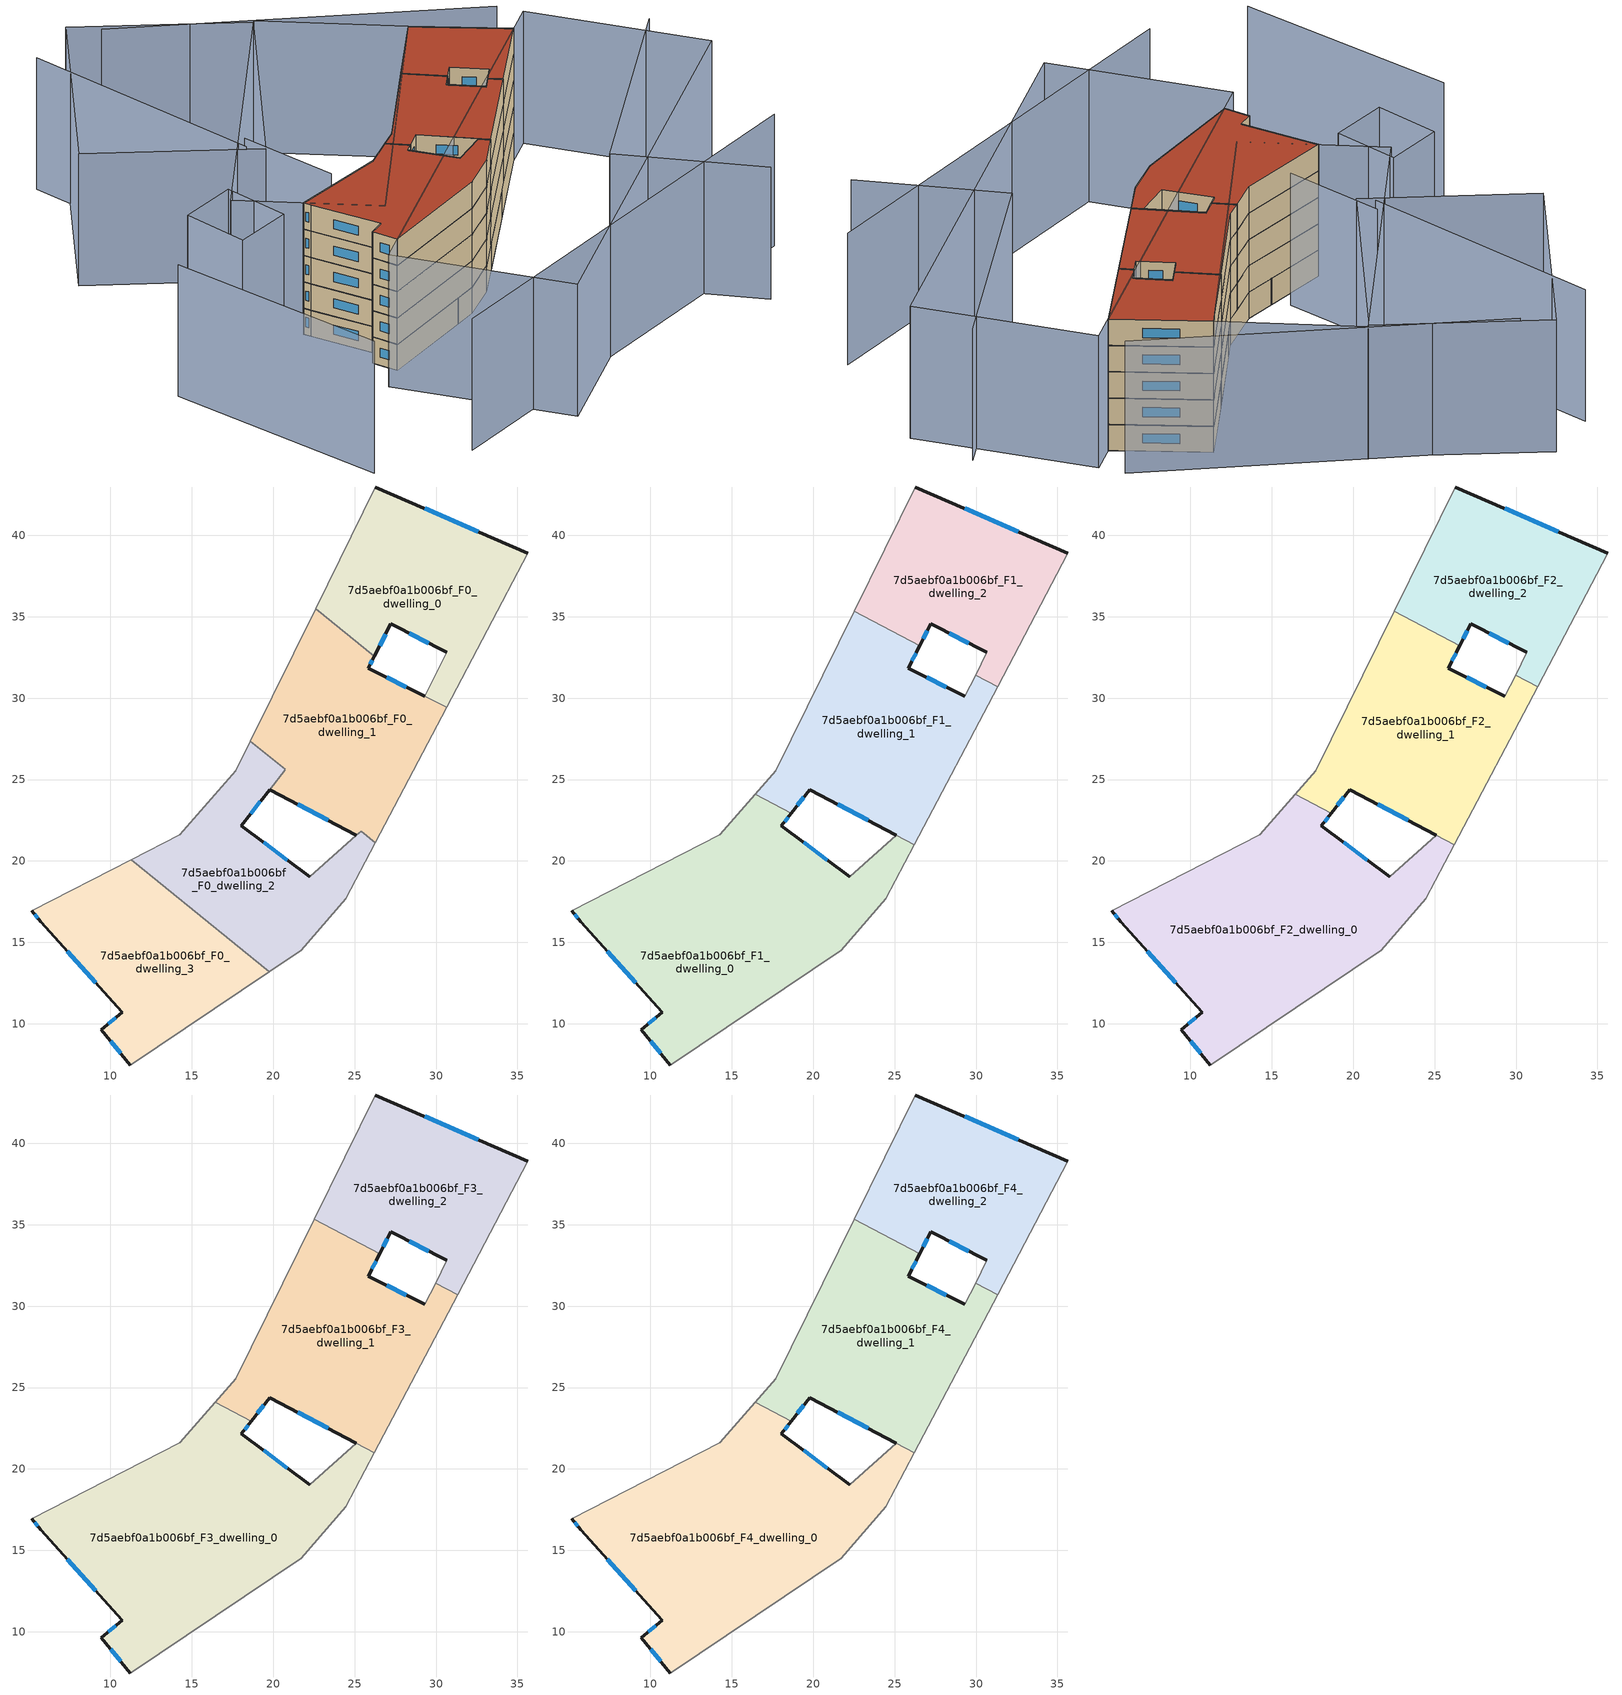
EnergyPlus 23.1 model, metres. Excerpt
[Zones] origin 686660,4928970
7d5aebf0a1b006bf_F0_dwelling_0
 floor ground (EU_floor_Construction): 30.65,29.44 35.63,38.92 26.27,42.97 22.6,35.51 26.21,32.58 27.23,34.57 30.67,32.82 29.31,30.11 z0
 wall outside (EU_wall_Construction): 26.27,42.97 35.63,38.92 / 30.67,32.82 27.23,34.57 26.21,32.58 z0:3
 wall adiabatic (EU_wall_Construction): 22.6,35.51 26.27,42.97 / 35.63,38.92 30.65,29.44 / 29.31,30.11 30.67,32.82 z0:3
 wall to 7d5aebf0a1b006bf_F0_dwelling_1 (EU_wall_Construction): 26.21,32.58 22.6,35.51 / 30.65,29.44 29.31,30.1 z0:3
 window (EU_Window_Construction): 26.9,33.92 26.55,33.23 / 29.32,41.65 32.59,40.24 / 29.55,33.38 28.35,34 z0.98:2.02
7d5aebf0a1b006bf_F0_dwelling_1
 floor ground (EU_floor_Construction): 26.28,21.12 30.65,29.44 25.83,31.83 26.21,32.58 22.6,35.51 18.6,27.35 20.73,25.62 19.77,24.39 25.11,21.58 25.41,21.83 z0
 wall outside (EU_wall_Construction): 26.21,32.58 25.83,31.83 29.31,30.1 / 25.11,21.58 19.77,24.39 z0:3
 wall adiabatic (EU_wall_Construction): 30.65,29.44 26.28,21.12 25.4,21.83 / 18.6,27.35 22.6,35.51 z0:3
 wall to 7d5aebf0a1b006bf_F0_dwelling_2 (EU_wall_Construction): 25.4,21.83 25.11,21.58 / 19.77,24.39 20.73,25.62 18.6,27.35 z0:3
 window (EU_Window_Construction): 26.09,32.34 25.96,32.08 / 23.38,22.49 21.51,23.47 / 26.96,31.27 28.18,30.67 z0.98:2.02
7d5aebf0a1b006bf_F0_dwelling_2
 floor ground (EU_floor_Construction): 21.73,14.52 24.46,17.67 26.28,21.12 25.4,21.83 25.11,21.57 22.23,19.02 18.04,22.17 20.73,25.62 18.6,27.35 17.7,25.54 14.25,21.62 11.28,20.08 19.77,13.21 z0
 wall outside (EU_wall_Construction): 19.77,24.38 18.04,22.17 22.23,19.02 z0:3
 wall adiabatic (EU_wall_Construction): 11.28,20.08 14.25,21.62 17.7,25.54 18.6,27.35 / 22.23,19.02 25.11,21.57 / 25.41,21.83 26.28,21.12 24.46,17.67 21.73,14.52 19.77,13.21 z0:3
 wall to 7d5aebf0a1b006bf_F0_dwelling_3 (EU_wall_Construction): 19.77,13.21 11.28,20.09 z0:3
 window (EU_Window_Construction): 19.21,23.66 18.6,22.89 / 19.41,21.14 20.87,20.04 z0.98:2.02
7d5aebf0a1b006bf_F0_dwelling_3
 floor ground (EU_floor_Construction): 19.77,13.21 11.28,20.08 5.16,16.94 5.72,16.26 10.73,10.72 9.44,9.65 11.2,7.47 z0
 wall outside (EU_wall_Construction): 11.2,7.47 9.44,9.65 10.73,10.72 5.72,16.26 5.16,16.94 z0:3
 wall adiabatic (EU_wall_Construction): 5.16,16.94 11.28,20.08 / 19.77,13.21 11.2,7.47 z0:3
 window (EU_Window_Construction): 5.54,16.48 5.35,16.71 / 10.63,8.17 10.02,8.94 / 9.86,9.99 10.31,10.37 / 9.1,12.52 7.35,14.45 z0.98:2.02
7d5aebf0a1b006bf_F1_dwelling_0
 floor to 7d5aebf0a1b006bf_F0_dwelling_2 (EU_floor_Construction): 21.73,14.52 24.46,17.67 26.21,21 25.11,21.58 22.23,19.02 18.04,22.17 18.65,22.94 16.44,24.1 14.25,21.62 11.28,20.08 19.77,13.21 z3
 floor to 7d5aebf0a1b006bf_F0_dwelling_3 (EU_floor_Construction): 19.77,13.21 11.28,20.08 5.16,16.94 5.72,16.26 10.73,10.72 9.44,9.65 11.2,7.47 z3
 wall outside (EU_wall_Construction): 11.2,7.47 9.44,9.65 10.73,10.72 5.72,16.26 5.16,16.94 / 18.65,22.94 18.04,22.17 22.23,19.02 z3:6
 wall adiabatic (EU_wall_Construction): 22.23,19.02 25.11,21.58 / 26.21,21 24.46,17.67 21.73,14.52 11.2,7.47 / 5.16,16.94 14.25,21.62 16.44,24.1 z3:6
 wall to 7d5aebf0a1b006bf_F1_dwelling_1 (EU_wall_Construction): 25.11,21.58 26.21,21 / 16.44,24.1 18.65,22.94 z3:6
 window (EU_Window_Construction): 10.63,8.17 10.02,8.94 / 9.86,9.99 10.31,10.37 / 9.1,12.52 7.35,14.45 / 5.54,16.48 5.35,16.71 / 18.45,22.69 18.24,22.42 / 19.41,21.14 20.87,20.04 z3.98:5.02
7d5aebf0a1b006bf_F1_dwelling_1
 floor to 7d5aebf0a1b006bf_F0_dwelling_0 (EU_floor_Construction): 26.21,32.58 26.54,33.22 23.36,34.9 z3; 30.65,29.44 31.32,30.71 29.97,31.42 29.32,30.11 z3
 floor to 7d5aebf0a1b006bf_F0_dwelling_1 (EU_floor_Construction): 26.28,21.12 30.65,29.44 25.83,31.83 26.21,32.58 23.36,34.9 22.52,35.34 18.6,27.35 20.73,25.62 19.77,24.39 25.11,21.58 25.4,21.83 z3
 floor to 7d5aebf0a1b006bf_F0_dwelling_2 (EU_floor_Construction): 18.65,22.94 20.73,25.62 18.6,27.35 17.7,25.54 16.44,24.1 z3; 26.21,21 26.28,21.12 25.4,21.83 25.11,21.58 z3
 wall outside (EU_wall_Construction): 25.11,21.58 19.77,24.39 18.65,22.94 / 26.55,33.22 25.83,31.83 29.31,30.11 z3:6
 wall adiabatic (EU_wall_Construction): 16.44,24.1 17.7,25.54 22.52,35.34 / 29.31,30.11 29.97,31.42 / 31.32,30.71 26.21,21 z3:6
 wall to 7d5aebf0a1b006bf_F1_dwelling_2 (EU_wall_Construction): 29.97,31.42 31.32,30.71 / 22.52,35.34 26.54,33.22 z3:6
 window (EU_Window_Construction): 23.37,22.49 21.51,23.47 / 19.41,23.92 19.01,23.41 / 26.31,32.77 26.06,32.29 / 26.96,31.27 28.18,30.67 z3.98:5.02
7d5aebf0a1b006bf_F1_dwelling_2
 floor to 7d5aebf0a1b006bf_F0_dwelling_1 (EU_floor_Construction): 23.36,34.9 22.6,35.51 22.52,35.34 z3
 floor to 7d5aebf0a1b006bf_F0_dwelling_0 (EU_floor_Construction): 31.32,30.71 35.63,38.91 26.27,42.97 22.6,35.51 23.36,34.9 26.54,33.22 27.23,34.57 30.67,32.82 29.97,31.42 z3
 wall outside (EU_wall_Construction): 30.67,32.82 27.23,34.57 26.55,33.22 / 26.27,42.97 35.63,38.92 z3:6
 wall adiabatic (EU_wall_Construction): 29.97,31.42 30.67,32.82 / 22.52,35.34 26.27,42.97 / 35.63,38.92 31.32,30.71 z3:6
 window (EU_Window_Construction): 29.55,33.38 28.35,34 / 27.01,34.13 26.77,33.66 / 29.32,41.65 32.59,40.24 z3.98:5.02
7d5aebf0a1b006bf_F2_dwelling_0
 floor to 7d5aebf0a1b006bf_F1_dwelling_0 (EU_floor_Construction): 21.73,14.52 24.46,17.67 26.21,21 25.11,21.58 22.23,19.02 18.04,22.17 18.65,22.94 16.44,24.1 14.25,21.62 5.16,16.94 5.72,16.26 10.73,10.72 9.44,9.65 11.2,7.47 z6
 wall outside (EU_wall_Construction): 11.2,7.47 9.44,9.65 10.73,10.72 5.72,16.26 5.16,16.94 / 18.65,22.94 18.04,22.17 22.23,19.02 z6:9
 wall adiabatic (EU_wall_Construction): 22.23,19.02 25.11,21.58 / 26.21,21 24.46,17.67 21.73,14.52 11.2,7.47 / 5.16,16.94 14.25,21.62 16.44,24.1 z6:9
 wall to 7d5aebf0a1b006bf_F2_dwelling_1 (EU_wall_Construction): 25.11,21.58 26.21,21 / 16.44,24.1 18.65,22.94 z6:9
 window (EU_Window_Construction): 10.63,8.17 10.02,8.94 / 9.86,9.99 10.31,10.37 / 9.1,12.52 7.35,14.45 / 5.54,16.48 5.35,16.71 / 18.45,22.69 18.24,22.42 / 19.41,21.14 20.87,20.04 z6.98:8.02
7d5aebf0a1b006bf_F2_dwelling_1
 floor to 7d5aebf0a1b006bf_F1_dwelling_1 (EU_floor_Construction): 26.21,21 31.32,30.71 29.97,31.42 29.31,30.11 25.83,31.83 26.54,33.22 22.52,35.34 17.7,25.54 16.44,24.1 18.65,22.94 19.77,24.39 z6
 wall outside (EU_wall_Construction): 25.11,21.58 19.77,24.39 18.65,22.94 / 26.55,33.22 25.83,31.83 29.31,30.11 z6:9
 wall adiabatic (EU_wall_Construction): 16.44,24.1 17.7,25.54 22.52,35.34 / 29.31,30.11 29.97,31.42 / 31.32,30.71 26.21,21 z6:9
 wall to 7d5aebf0a1b006bf_F2_dwelling_2 (EU_wall_Construction): 29.97,31.42 31.32,30.71 / 22.52,35.34 26.54,33.22 z6:9
 window (EU_Window_Construction): 23.37,22.49 21.51,23.47 / 19.41,23.92 19.01,23.41 / 26.31,32.77 26.06,32.29 / 26.96,31.27 28.18,30.67 z6.98:8.02
7d5aebf0a1b006bf_F2_dwelling_2
 floor to 7d5aebf0a1b006bf_F1_dwelling_2 (EU_floor_Construction): 31.32,30.71 35.63,38.92 26.27,42.97 22.52,35.34 26.54,33.22 27.23,34.57 30.67,32.82 29.97,31.42 z6
 wall outside (EU_wall_Construction): 30.67,32.82 27.23,34.57 26.55,33.22 / 26.27,42.97 35.63,38.92 z6:9
 wall adiabatic (EU_wall_Construction): 29.97,31.42 30.67,32.82 / 22.52,35.34 26.27,42.97 / 35.63,38.92 31.32,30.71 z6:9
 window (EU_Window_Construction): 29.55,33.38 28.35,34 / 27.01,34.13 26.77,33.66 / 29.32,41.65 32.59,40.24 z6.98:8.02
7d5aebf0a1b006bf_F3_dwelling_0
 floor to 7d5aebf0a1b006bf_F2_dwelling_0 (EU_floor_Construction): 21.73,14.52 24.46,17.67 26.21,21 25.11,21.58 22.23,19.02 18.04,22.17 18.65,22.94 16.44,24.1 14.25,21.62 5.16,16.94 5.72,16.26 10.73,10.72 9.44,9.65 11.2,7.47 z9
 wall outside (EU_wall_Construction): 11.2,7.47 9.44,9.65 10.73,10.72 5.72,16.26 5.16,16.94 / 18.65,22.94 18.04,22.17 22.23,19.02 z9:12
 wall adiabatic (EU_wall_Construction): 22.23,19.02 25.11,21.58 / 26.21,21 24.46,17.67 21.73,14.52 11.2,7.47 / 5.16,16.94 14.25,21.62 16.44,24.1 z9:12
 wall to 7d5aebf0a1b006bf_F3_dwelling_1 (EU_wall_Construction): 25.11,21.58 26.21,21 / 16.44,24.1 18.65,22.94 z9:12
 window (EU_Window_Construction): 10.63,8.17 10.02,8.94 / 9.86,9.99 10.31,10.37 / 9.1,12.52 7.35,14.45 / 5.54,16.48 5.35,16.71 / 18.45,22.69 18.24,22.42 / 19.41,21.14 20.87,20.04 z9.98:11.02
7d5aebf0a1b006bf_F3_dwelling_1
 floor to 7d5aebf0a1b006bf_F2_dwelling_1 (EU_floor_Construction): 26.21,21 31.32,30.71 29.97,31.42 29.31,30.11 25.83,31.83 26.54,33.22 22.52,35.34 17.7,25.54 16.44,24.1 18.65,22.94 19.77,24.39 z9
 wall outside (EU_wall_Construction): 25.11,21.58 19.77,24.39 18.65,22.94 / 26.55,33.22 25.83,31.83 29.31,30.11 z9:12
 wall adiabatic (EU_wall_Construction): 16.44,24.1 17.7,25.54 22.52,35.34 / 29.31,30.11 29.97,31.42 / 31.32,30.71 26.21,21 z9:12
 wall to 7d5aebf0a1b006bf_F3_dwelling_2 (EU_wall_Construction): 29.97,31.42 31.32,30.71 / 22.52,35.34 26.54,33.22 z9:12
 window (EU_Window_Construction): 23.37,22.49 21.51,23.47 / 19.41,23.92 19.01,23.41 / 26.31,32.77 26.06,32.29 / 26.96,31.27 28.18,30.67 z9.98:11.02
7d5aebf0a1b006bf_F3_dwelling_2
 floor to 7d5aebf0a1b006bf_F2_dwelling_2 (EU_floor_Construction): 31.32,30.71 35.63,38.92 26.27,42.97 22.52,35.34 26.54,33.22 27.23,34.57 30.67,32.82 29.97,31.42 z9
 wall outside (EU_wall_Construction): 30.67,32.82 27.23,34.57 26.55,33.22 / 26.27,42.97 35.63,38.92 z9:12
 wall adiabatic (EU_wall_Construction): 29.97,31.42 30.67,32.82 / 22.52,35.34 26.27,42.97 / 35.63,38.92 31.32,30.71 z9:12
 window (EU_Window_Construction): 29.55,33.38 28.35,34 / 27.01,34.13 26.77,33.66 / 29.32,41.65 32.59,40.24 z9.98:11.02
7d5aebf0a1b006bf_F4_dwelling_0
 floor to 7d5aebf0a1b006bf_F3_dwelling_0 (EU_floor_Construction): 21.73,14.52 24.46,17.67 26.21,21 25.11,21.58 22.23,19.02 18.04,22.17 18.65,22.94 16.44,24.1 14.25,21.62 5.16,16.94 5.72,16.26 10.73,10.72 9.44,9.65 11.2,7.47 z12
 wall outside (EU_wall_Construction): 11.2,7.47 9.44,9.65 10.73,10.72 5.72,16.26 5.16,16.94 / 18.65,22.94 18.04,22.17 22.23,19.02 z12:15
 wall adiabatic (EU_wall_Construction): 22.23,19.02 25.11,21.58 / 26.21,21 24.46,17.67 21.73,14.52 11.2,7.47 / 5.16,16.94 14.25,21.62 16.44,24.1 z12:15
 wall to 7d5aebf0a1b006bf_F4_dwelling_1 (EU_wall_Construction): 25.11,21.58 26.21,21 / 16.44,24.1 18.65,22.94 z12:15
 window (EU_Window_Construction): 10.63,8.17 10.02,8.94 / 9.86,9.99 10.31,10.37 / 9.1,12.52 7.35,14.45 / 5.54,16.48 5.35,16.71 / 18.45,22.69 18.24,22.42 / 19.41,21.14 20.87,20.04 z12.98:14.02
 roof outside (EU_roof_Construction): 25.11,21.58 26.21,21 24.46,17.67 21.73,14.52 11.2,7.47 9.44,9.65 10.73,10.72 5.72,16.26 5.16,16.94 14.25,21.62 16.44,24.1 18.65,22.94 18.04,22.17 22.23,19.02 z15
7d5aebf0a1b006bf_F4_dwelling_1
 floor to 7d5aebf0a1b006bf_F3_dwelling_1 (EU_floor_Construction): 26.21,21 31.32,30.71 29.97,31.42 29.31,30.11 25.83,31.83 26.54,33.22 22.52,35.34 17.7,25.54 16.44,24.1 18.65,22.94 19.77,24.39 z12
 wall outside (EU_wall_Construction): 25.11,21.58 19.77,24.39 18.65,22.94 / 26.55,33.22 25.83,31.83 29.31,30.11 z12:15
 wall adiabatic (EU_wall_Construction): 16.44,24.1 17.7,25.54 22.52,35.34 / 29.31,30.11 29.97,31.42 / 31.32,30.71 26.21,21 z12:15
 wall to 7d5aebf0a1b006bf_F4_dwelling_2 (EU_wall_Construction): 29.97,31.42 31.32,30.71 / 22.52,35.34 26.54,33.22 z12:15
 window (EU_Window_Construction): 23.37,22.49 21.51,23.47 / 19.41,23.92 19.01,23.41 / 26.31,32.77 26.06,32.29 / 26.96,31.27 28.18,30.67 z12.98:14.02
 roof outside (EU_roof_Construction): 29.97,31.42 31.32,30.71 26.21,21 19.77,24.39 18.65,22.94 16.44,24.1 17.7,25.54 22.52,35.34 26.55,33.22 25.83,31.83 29.31,30.11 z15
7d5aebf0a1b006bf_F4_dwelling_2
 floor to 7d5aebf0a1b006bf_F3_dwelling_2 (EU_floor_Construction): 31.32,30.71 35.63,38.92 26.27,42.97 22.52,35.34 26.54,33.22 27.23,34.57 30.67,32.82 29.97,31.42 z12
 wall outside (EU_wall_Construction): 30.67,32.82 27.23,34.57 26.55,33.22 / 26.27,42.97 35.63,38.92 z12:15
 wall adiabatic (EU_wall_Construction): 29.97,31.42 30.67,32.82 / 22.52,35.34 26.27,42.97 / 35.63,38.92 31.32,30.71 z12:15
 window (EU_Window_Construction): 29.55,33.38 28.35,34 / 27.01,34.13 26.77,33.66 / 29.32,41.65 32.59,40.24 z12.98:14.02
 roof outside (EU_roof_Construction): 35.63,38.92 31.32,30.71 29.97,31.42 30.67,32.82 27.23,34.57 26.55,33.22 22.52,35.34 26.27,42.97 z15
shading: -10.16,10.93 2.35,-8.89 / 4.21,29.86 9.62,20.8 / -9.13,50.77 3.77,28.35 / 12.66,-8.55 53.31,15.25 / 49.43,6.4 35.88,14.34 / 35.88,14.34 48.42,35.74 / 35.58,43.23 -1.38,53.28 / -0.68,21.82 2.64,15.71 / 2.64,15.71 -2.72,12.79 / -2.72,12.79 -6.04,18.9 / -6.04,18.9 -0.68,21.82 / -11.73,33.1 -4.49,54.82 / -4.49,54.82 12.67,49.1 / 12.67,49.1 5.43,27.38 / 5.43,27.38 -11.73,33.1 / 9.41,5.15 37.58,41.42 / 37.58,41.42 52.56,29.78 / 52.56,29.78 24.38,-6.48 / 24.38,-6.48 9.41,5.15 / -1.14,19.92 12.81,49.35 / 12.81,49.35 26.27,42.98 / 26.27,42.98 12.33,13.54 / 12.33,13.54 -1.14,19.92 z0:15
[Building]
EU S2 Campaign: North Axis=0; Terrain=City; Solar Distribution=FullExterior
[Site:Location]
Bologna: Latitude=44.5; Longitude=11.25; Time Zone=1; Elevation=37
[SizingPeriod:WeatherFileDays]
AnnualSizingPeriod: Begin Month=1; Begin Day of Month=1; End Month=12; End Day of Month=31; Day of Week for Start Day=Monday; Use Weather File Daylight Saving Period=No; Use Weather File Rain and Snow Indicators=No
[MATERIAL]
EU_InternalMass_Material: Roughness=MediumRough; Thickness=0.1; Conductivity=1; Density=1800; Specific Heat=900; Thermal Absorptance=0.9; Solar Absorptance=0.7; Visible Absorptance=0.7
[MATERIAL:NOMASS] Roughness=MediumRough; Thermal Absorptance=0.9; Solar Absorptance=0.7; Visible Absorptance=0.7
Name | Thermal Resistance
EU_wall_NoMass | 0.905828
EU_roof_NoMass | 0.37593
EU_floor_NoMass | 0.67114
[WINDOWMATERIAL:SIMPLEGLAZINGSYSTEM]
EU_Window_SimpleGlazing: UFactor=4.52486; Solar Heat Gain Coefficient=0.85; Visible Transmittance=0.85
[CONSTRUCTION]
EU_wall_Construction: EU_wall_NoMass
EU_roof_Construction: EU_roof_NoMass
EU_floor_Construction: EU_floor_NoMass
EU_InternalMass_Construction: EU_InternalMass_Material
EU_Window_Construction: EU_Window_SimpleGlazing
[ZONE] Type=1; Multiplier=1; Ceiling Height=autocalculate; Floor Area=autocalculate; Part of Total Floor Area=Yes
Name | Volume
7d5aebf0a1b006bf_F0_dwelling_0 | 260.663
7d5aebf0a1b006bf_F1_dwelling_0 | 477.861
7d5aebf0a1b006bf_F2_dwelling_0; 7d5aebf0a1b006bf_F3_dwelling_0; 7d5aebf0a1b006bf_F4_dwelling_0 | 477.875
7d5aebf0a1b006bf_F0_dwelling_1 | 279.803
7d5aebf0a1b006bf_F1_dwelling_1 | 317.88
7d5aebf0a1b006bf_F2_dwelling_1; 7d5aebf0a1b006bf_F3_dwelling_1; 7d5aebf0a1b006bf_F4_dwelling_1 | 317.951
7d5aebf0a1b006bf_F0_dwelling_2 | 244.183
7d5aebf0a1b006bf_F1_dwelling_2 | 250.464
7d5aebf0a1b006bf_F2_dwelling_2; 7d5aebf0a1b006bf_F3_dwelling_2; 7d5aebf0a1b006bf_F4_dwelling_2 | 250.471
7d5aebf0a1b006bf_F0_dwelling_3 | 261.555
[INTERNALMASS] Construction=EU_InternalMass_Construction
Name | Zone or ZoneList | Surface Area
7d5aebf0a1b006bf_F0_dwelling_0_EU_InternalMass | 7d5aebf0a1b006bf_F0_dwelling_0 | 86.8879
7d5aebf0a1b006bf_F0_dwelling_1_EU_InternalMass | 7d5aebf0a1b006bf_F0_dwelling_1 | 93.2727
7d5aebf0a1b006bf_F0_dwelling_2_EU_InternalMass | 7d5aebf0a1b006bf_F0_dwelling_2 | 81.4043
7d5aebf0a1b006bf_F0_dwelling_3_EU_InternalMass | 7d5aebf0a1b006bf_F0_dwelling_3 | 87.1851
7d5aebf0a1b006bf_F1_dwelling_0_EU_InternalMass | 7d5aebf0a1b006bf_F1_dwelling_0 | 159.292
7d5aebf0a1b006bf_F1_dwelling_1_EU_InternalMass | 7d5aebf0a1b006bf_F1_dwelling_1 | 105.983
7d5aebf0a1b006bf_F1_dwelling_2_EU_InternalMass | 7d5aebf0a1b006bf_F1_dwelling_2 | 83.4903
7d5aebf0a1b006bf_F2_dwelling_0_EU_InternalMass | 7d5aebf0a1b006bf_F2_dwelling_0 | 159.292
7d5aebf0a1b006bf_F2_dwelling_1_EU_InternalMass | 7d5aebf0a1b006bf_F2_dwelling_1 | 105.983
7d5aebf0a1b006bf_F2_dwelling_2_EU_InternalMass | 7d5aebf0a1b006bf_F2_dwelling_2 | 83.4903
7d5aebf0a1b006bf_F3_dwelling_0_EU_InternalMass | 7d5aebf0a1b006bf_F3_dwelling_0 | 159.292
7d5aebf0a1b006bf_F3_dwelling_1_EU_InternalMass | 7d5aebf0a1b006bf_F3_dwelling_1 | 105.983
7d5aebf0a1b006bf_F3_dwelling_2_EU_InternalMass | 7d5aebf0a1b006bf_F3_dwelling_2 | 83.4903
7d5aebf0a1b006bf_F4_dwelling_0_EU_InternalMass | 7d5aebf0a1b006bf_F4_dwelling_0 | 159.292
7d5aebf0a1b006bf_F4_dwelling_1_EU_InternalMass | 7d5aebf0a1b006bf_F4_dwelling_1 | 105.983
7d5aebf0a1b006bf_F4_dwelling_2_EU_InternalMass | 7d5aebf0a1b006bf_F4_dwelling_2 | 83.4903
[OTHEREQUIPMENT] Fuel Type=Electricity; Design Level Calculation Method=Watts/Area; Power per Zone Floor Area=1; Fraction Latent=0; Fraction Radiant=0; Fraction Lost=0; Carbon Dioxide Generation Rate=0; EndUse Subcategory=EU_Step8_InternalGains
Name | Zone or ZoneList or Space or SpaceList | Schedule
EU_Step8_InternalGain_7d5aebf0a1b006bf_F0_dwelling_0_f000 | 7d5aebf0a1b006bf_F0_dwelling_0 | EU_Step8_GainSchedule_7d5aebf0a1b006bf_F0_dwelling_0_f000
EU_Step8_InternalGain_7d5aebf0a1b006bf_F0_dwelling_1_f000 | 7d5aebf0a1b006bf_F0_dwelling_1 | EU_Step8_GainSchedule_7d5aebf0a1b006bf_F0_dwelling_1_f000
EU_Step8_InternalGain_7d5aebf0a1b006bf_F0_dwelling_2_f000 | 7d5aebf0a1b006bf_F0_dwelling_2 | EU_Step8_GainSchedule_7d5aebf0a1b006bf_F0_dwelling_2_f000
EU_Step8_InternalGain_7d5aebf0a1b006bf_F0_dwelling_3_f000 | 7d5aebf0a1b006bf_F0_dwelling_3 | EU_Step8_GainSchedule_7d5aebf0a1b006bf_F0_dwelling_3_f000
EU_Step8_InternalGain_7d5aebf0a1b006bf_F1_dwelling_0_f000 | 7d5aebf0a1b006bf_F1_dwelling_0 | EU_Step8_GainSchedule_7d5aebf0a1b006bf_F1_dwelling_0_f000
EU_Step8_InternalGain_7d5aebf0a1b006bf_F1_dwelling_1_f000 | 7d5aebf0a1b006bf_F1_dwelling_1 | EU_Step8_GainSchedule_7d5aebf0a1b006bf_F1_dwelling_1_f000
EU_Step8_InternalGain_7d5aebf0a1b006bf_F1_dwelling_2_f000 | 7d5aebf0a1b006bf_F1_dwelling_2 | EU_Step8_GainSchedule_7d5aebf0a1b006bf_F1_dwelling_2_f000
EU_Step8_InternalGain_7d5aebf0a1b006bf_F2_dwelling_0_f000 | 7d5aebf0a1b006bf_F2_dwelling_0 | EU_Step8_GainSchedule_7d5aebf0a1b006bf_F2_dwelling_0_f000
EU_Step8_InternalGain_7d5aebf0a1b006bf_F2_dwelling_1_f000 | 7d5aebf0a1b006bf_F2_dwelling_1 | EU_Step8_GainSchedule_7d5aebf0a1b006bf_F2_dwelling_1_f000
EU_Step8_InternalGain_7d5aebf0a1b006bf_F2_dwelling_2_f000 | 7d5aebf0a1b006bf_F2_dwelling_2 | EU_Step8_GainSchedule_7d5aebf0a1b006bf_F2_dwelling_2_f000
EU_Step8_InternalGain_7d5aebf0a1b006bf_F3_dwelling_0_f000 | 7d5aebf0a1b006bf_F3_dwelling_0 | EU_Step8_GainSchedule_7d5aebf0a1b006bf_F3_dwelling_0_f000
EU_Step8_InternalGain_7d5aebf0a1b006bf_F3_dwelling_1_f000 | 7d5aebf0a1b006bf_F3_dwelling_1 | EU_Step8_GainSchedule_7d5aebf0a1b006bf_F3_dwelling_1_f000
EU_Step8_InternalGain_7d5aebf0a1b006bf_F3_dwelling_2_f000 | 7d5aebf0a1b006bf_F3_dwelling_2 | EU_Step8_GainSchedule_7d5aebf0a1b006bf_F3_dwelling_2_f000
EU_Step8_InternalGain_7d5aebf0a1b006bf_F4_dwelling_0_f000 | 7d5aebf0a1b006bf_F4_dwelling_0 | EU_Step8_GainSchedule_7d5aebf0a1b006bf_F4_dwelling_0_f000
EU_Step8_InternalGain_7d5aebf0a1b006bf_F4_dwelling_1_f000 | 7d5aebf0a1b006bf_F4_dwelling_1 | EU_Step8_GainSchedule_7d5aebf0a1b006bf_F4_dwelling_1_f000
EU_Step8_InternalGain_7d5aebf0a1b006bf_F4_dwelling_2_f000 | 7d5aebf0a1b006bf_F4_dwelling_2 | EU_Step8_GainSchedule_7d5aebf0a1b006bf_F4_dwelling_2_f000
[ZONEVENTILATION:DESIGNFLOWRATE] Schedule=EU_AlwaysOn; Design Flow Rate Calculation Method=AirChanges/Hour; Air Changes per Hour=0.73129; Ventilation Type=Natural; Fan Pressure Rise=0; Fan Total Efficiency=1; Constant Term Coefficient=1; Temperature Term Coefficient=0; Velocity Term Coefficient=0; Velocity Squared Term Coefficient=0; Minimum Indoor Temperature=-100; Maximum Indoor Temperature=100; Delta Temperature=-100; Minimum Outdoor Temperature=-100; Maximum Outdoor Temperature=100; Maximum Wind Speed=40
Name | Zone or ZoneList or Space or SpaceList
EU_ConstantAir_7d5aebf0a1b006bf_F0_dwelling_0 | 7d5aebf0a1b006bf_F0_dwelling_0
EU_ConstantAir_7d5aebf0a1b006bf_F0_dwelling_1 | 7d5aebf0a1b006bf_F0_dwelling_1
EU_ConstantAir_7d5aebf0a1b006bf_F0_dwelling_2 | 7d5aebf0a1b006bf_F0_dwelling_2
EU_ConstantAir_7d5aebf0a1b006bf_F0_dwelling_3 | 7d5aebf0a1b006bf_F0_dwelling_3
EU_ConstantAir_7d5aebf0a1b006bf_F1_dwelling_0 | 7d5aebf0a1b006bf_F1_dwelling_0
EU_ConstantAir_7d5aebf0a1b006bf_F1_dwelling_1 | 7d5aebf0a1b006bf_F1_dwelling_1
EU_ConstantAir_7d5aebf0a1b006bf_F1_dwelling_2 | 7d5aebf0a1b006bf_F1_dwelling_2
EU_ConstantAir_7d5aebf0a1b006bf_F2_dwelling_0 | 7d5aebf0a1b006bf_F2_dwelling_0
EU_ConstantAir_7d5aebf0a1b006bf_F2_dwelling_1 | 7d5aebf0a1b006bf_F2_dwelling_1
EU_ConstantAir_7d5aebf0a1b006bf_F2_dwelling_2 | 7d5aebf0a1b006bf_F2_dwelling_2
EU_ConstantAir_7d5aebf0a1b006bf_F3_dwelling_0 | 7d5aebf0a1b006bf_F3_dwelling_0
EU_ConstantAir_7d5aebf0a1b006bf_F3_dwelling_1 | 7d5aebf0a1b006bf_F3_dwelling_1
EU_ConstantAir_7d5aebf0a1b006bf_F3_dwelling_2 | 7d5aebf0a1b006bf_F3_dwelling_2
EU_ConstantAir_7d5aebf0a1b006bf_F4_dwelling_0 | 7d5aebf0a1b006bf_F4_dwelling_0
EU_ConstantAir_7d5aebf0a1b006bf_F4_dwelling_1 | 7d5aebf0a1b006bf_F4_dwelling_1
EU_ConstantAir_7d5aebf0a1b006bf_F4_dwelling_2 | 7d5aebf0a1b006bf_F4_dwelling_2
[HVACTEMPLATE:THERMOSTAT] Constant Heating Setpoint=20; Constant Cooling Setpoint=50
EU_HeatOnly_7d5aebf0a1b006bf_F0_dwelling_0; EU_HeatOnly_7d5aebf0a1b006bf_F0_dwelling_1; EU_HeatOnly_7d5aebf0a1b006bf_F0_dwelling_2; EU_HeatOnly_7d5aebf0a1b006bf_F0_dwelling_3; EU_HeatOnly_7d5aebf0a1b006bf_F1_dwelling_0; EU_HeatOnly_7d5aebf0a1b006bf_F1_dwelling_1; EU_HeatOnly_7d5aebf0a1b006bf_F1_dwelling_2; EU_HeatOnly_7d5aebf0a1b006bf_F2_dwelling_0; EU_HeatOnly_7d5aebf0a1b006bf_F2_dwelling_1; EU_HeatOnly_7d5aebf0a1b006bf_F2_dwelling_2; EU_HeatOnly_7d5aebf0a1b006bf_F3_dwelling_0; EU_HeatOnly_7d5aebf0a1b006bf_F3_dwelling_1; EU_HeatOnly_7d5aebf0a1b006bf_F3_dwelling_2; EU_HeatOnly_7d5aebf0a1b006bf_F4_dwelling_0; EU_HeatOnly_7d5aebf0a1b006bf_F4_dwelling_1; EU_HeatOnly_7d5aebf0a1b006bf_F4_dwelling_2
[HVACTEMPLATE:ZONE:IDEALLOADSAIRSYSTEM] System Availability Schedule=EU_AlwaysOn; Maximum Heating Supply Air Temperature=50; Minimum Cooling Supply Air Temperature=13; Maximum Heating Supply Air Humidity Ratio=0.0156; Minimum Cooling Supply Air Humidity Ratio=0.0077; Heating Limit=NoLimit; Cooling Limit=NoLimit; Heating Availability Schedule=EU_AlwaysOn; Cooling Availability Schedule=EU_CoolingOff; Dehumidification Control Type=ConstantSensibleHeatRatio; Cooling Sensible Heat Ratio=0.7; Dehumidification Setpoint=60; Humidification Control Type=None; Humidification Setpoint=30; Outdoor Air Method=None; Outdoor Air Flow Rate per Person=0.00944; Outdoor Air Flow Rate per Zone Floor Area=0; Outdoor Air Flow Rate per Zone=0; Demand Controlled Ventilation Type=None; Outdoor Air Economizer Type=NoEconomizer; Heat Recovery Type=None; Sensible Heat Recovery Effectiveness=0.7; Latent Heat Recovery Effectiveness=0.65
Name | Template Thermostat
7d5aebf0a1b006bf_F0_dwelling_0 | EU_HeatOnly_7d5aebf0a1b006bf_F0_dwelling_0
7d5aebf0a1b006bf_F0_dwelling_1 | EU_HeatOnly_7d5aebf0a1b006bf_F0_dwelling_1
7d5aebf0a1b006bf_F0_dwelling_2 | EU_HeatOnly_7d5aebf0a1b006bf_F0_dwelling_2
7d5aebf0a1b006bf_F0_dwelling_3 | EU_HeatOnly_7d5aebf0a1b006bf_F0_dwelling_3
7d5aebf0a1b006bf_F1_dwelling_0 | EU_HeatOnly_7d5aebf0a1b006bf_F1_dwelling_0
7d5aebf0a1b006bf_F1_dwelling_1 | EU_HeatOnly_7d5aebf0a1b006bf_F1_dwelling_1
7d5aebf0a1b006bf_F1_dwelling_2 | EU_HeatOnly_7d5aebf0a1b006bf_F1_dwelling_2
7d5aebf0a1b006bf_F2_dwelling_0 | EU_HeatOnly_7d5aebf0a1b006bf_F2_dwelling_0
7d5aebf0a1b006bf_F2_dwelling_1 | EU_HeatOnly_7d5aebf0a1b006bf_F2_dwelling_1
7d5aebf0a1b006bf_F2_dwelling_2 | EU_HeatOnly_7d5aebf0a1b006bf_F2_dwelling_2
7d5aebf0a1b006bf_F3_dwelling_0 | EU_HeatOnly_7d5aebf0a1b006bf_F3_dwelling_0
7d5aebf0a1b006bf_F3_dwelling_1 | EU_HeatOnly_7d5aebf0a1b006bf_F3_dwelling_1
7d5aebf0a1b006bf_F3_dwelling_2 | EU_HeatOnly_7d5aebf0a1b006bf_F3_dwelling_2
7d5aebf0a1b006bf_F4_dwelling_0 | EU_HeatOnly_7d5aebf0a1b006bf_F4_dwelling_0
7d5aebf0a1b006bf_F4_dwelling_1 | EU_HeatOnly_7d5aebf0a1b006bf_F4_dwelling_1
7d5aebf0a1b006bf_F4_dwelling_2 | EU_HeatOnly_7d5aebf0a1b006bf_F4_dwelling_2
[SIZING:ZONE] Zone Cooling Design Supply Air Temperature Input Method=SupplyAirTemperature; Zone Cooling Design Supply Air Temperature=13; Zone Heating Design Supply Air Temperature Input Method=SupplyAirTemperature; Zone Heating Design Supply Air Temperature=50; Zone Cooling Design Supply Air Humidity Ratio=0.008; Zone Heating Design Supply Air Humidity Ratio=0.008; Cooling Design Air Flow Method=DesignDay; Cooling Design Air Flow Rate=0; Cooling Minimum Air Flow per Zone Floor Area=0.000762; Cooling Minimum Air Flow=0; Cooling Minimum Air Flow Fraction=0.2; Heating Design Air Flow Method=DesignDay; Heating Design Air Flow Rate=0; Heating Maximum Air Flow per Zone Floor Area=0.002032; Heating Maximum Air Flow=0.141576; Heating Maximum Air Flow Fraction=0.3; Account for Dedicated Outdoor Air System=No; Dedicated Outdoor Air System Control Strategy=NeutralSupplyAir; Dedicated Outdoor Air Low Setpoint Temperature for Design=autosize; Dedicated Outdoor Air High Setpoint Temperature for Design=autosize; Zone Load Sizing Method=Sensible Load Only No Latent Load; Zone Latent Cooling Design Supply Air Humidity Ratio Input Method=HumidityRatioDifference; Zone Cooling Design Supply Air Humidity Ratio Difference=0.005; Zone Latent Heating Design Supply Air Humidity Ratio Input Method=HumidityRatioDifference; Zone Humidification Design Supply Air Humidity Ratio Difference=0.005
7d5aebf0a1b006bf_F0_dwelling_0; 7d5aebf0a1b006bf_F0_dwelling_1; 7d5aebf0a1b006bf_F0_dwelling_2; 7d5aebf0a1b006bf_F0_dwelling_3; 7d5aebf0a1b006bf_F1_dwelling_0; 7d5aebf0a1b006bf_F1_dwelling_1; 7d5aebf0a1b006bf_F1_dwelling_2; 7d5aebf0a1b006bf_F2_dwelling_0; 7d5aebf0a1b006bf_F2_dwelling_1; 7d5aebf0a1b006bf_F2_dwelling_2; 7d5aebf0a1b006bf_F3_dwelling_0; 7d5aebf0a1b006bf_F3_dwelling_1; 7d5aebf0a1b006bf_F3_dwelling_2; 7d5aebf0a1b006bf_F4_dwelling_0; 7d5aebf0a1b006bf_F4_dwelling_1; 7d5aebf0a1b006bf_F4_dwelling_2
[SCHEDULE:CONSTANT]
Name | Hourly Value
EU_AlwaysOn | 1
EU_CoolingOff | 0
[SCHEDULE:FILE] Column Number=1; Rows to Skip at Top=0; Number of Hours of Data=8760; Column Separator=Comma; Interpolate to Timestep=No; Minutes per Item=60; Adjust Schedule for Daylight Savings=Yes
Name | File
EU_Step8_GainSchedule_7d5aebf0a1b006bf_F0_dwelling_0_f000 | ../../schedules/7d5aebf0a1b006bf/7d5aebf0a1b006bf_F0_dwelling_0_f000_gain.csv
EU_Step8_GainSchedule_7d5aebf0a1b006bf_F0_dwelling_1_f000 | ../../schedules/7d5aebf0a1b006bf/7d5aebf0a1b006bf_F0_dwelling_1_f000_gain.csv
EU_Step8_GainSchedule_7d5aebf0a1b006bf_F0_dwelling_2_f000 | ../../schedules/7d5aebf0a1b006bf/7d5aebf0a1b006bf_F0_dwelling_2_f000_gain.csv
EU_Step8_GainSchedule_7d5aebf0a1b006bf_F0_dwelling_3_f000 | ../../schedules/7d5aebf0a1b006bf/7d5aebf0a1b006bf_F0_dwelling_3_f000_gain.csv
EU_Step8_GainSchedule_7d5aebf0a1b006bf_F1_dwelling_0_f000 | ../../schedules/7d5aebf0a1b006bf/7d5aebf0a1b006bf_F1_dwelling_0_f000_gain.csv
EU_Step8_GainSchedule_7d5aebf0a1b006bf_F1_dwelling_1_f000 | ../../schedules/7d5aebf0a1b006bf/7d5aebf0a1b006bf_F1_dwelling_1_f000_gain.csv
EU_Step8_GainSchedule_7d5aebf0a1b006bf_F1_dwelling_2_f000 | ../../schedules/7d5aebf0a1b006bf/7d5aebf0a1b006bf_F1_dwelling_2_f000_gain.csv
EU_Step8_GainSchedule_7d5aebf0a1b006bf_F2_dwelling_0_f000 | ../../schedules/7d5aebf0a1b006bf/7d5aebf0a1b006bf_F2_dwelling_0_f000_gain.csv
EU_Step8_GainSchedule_7d5aebf0a1b006bf_F2_dwelling_1_f000 | ../../schedules/7d5aebf0a1b006bf/7d5aebf0a1b006bf_F2_dwelling_1_f000_gain.csv
EU_Step8_GainSchedule_7d5aebf0a1b006bf_F2_dwelling_2_f000 | ../../schedules/7d5aebf0a1b006bf/7d5aebf0a1b006bf_F2_dwelling_2_f000_gain.csv
EU_Step8_GainSchedule_7d5aebf0a1b006bf_F3_dwelling_0_f000 | ../../schedules/7d5aebf0a1b006bf/7d5aebf0a1b006bf_F3_dwelling_0_f000_gain.csv
EU_Step8_GainSchedule_7d5aebf0a1b006bf_F3_dwelling_1_f000 | ../../schedules/7d5aebf0a1b006bf/7d5aebf0a1b006bf_F3_dwelling_1_f000_gain.csv
EU_Step8_GainSchedule_7d5aebf0a1b006bf_F3_dwelling_2_f000 | ../../schedules/7d5aebf0a1b006bf/7d5aebf0a1b006bf_F3_dwelling_2_f000_gain.csv
EU_Step8_GainSchedule_7d5aebf0a1b006bf_F4_dwelling_0_f000 | ../../schedules/7d5aebf0a1b006bf/7d5aebf0a1b006bf_F4_dwelling_0_f000_gain.csv
EU_Step8_GainSchedule_7d5aebf0a1b006bf_F4_dwelling_1_f000 | ../../schedules/7d5aebf0a1b006bf/7d5aebf0a1b006bf_F4_dwelling_1_f000_gain.csv
EU_Step8_GainSchedule_7d5aebf0a1b006bf_F4_dwelling_2_f000 | ../../schedules/7d5aebf0a1b006bf/7d5aebf0a1b006bf_F4_dwelling_2_f000_gain.csv
